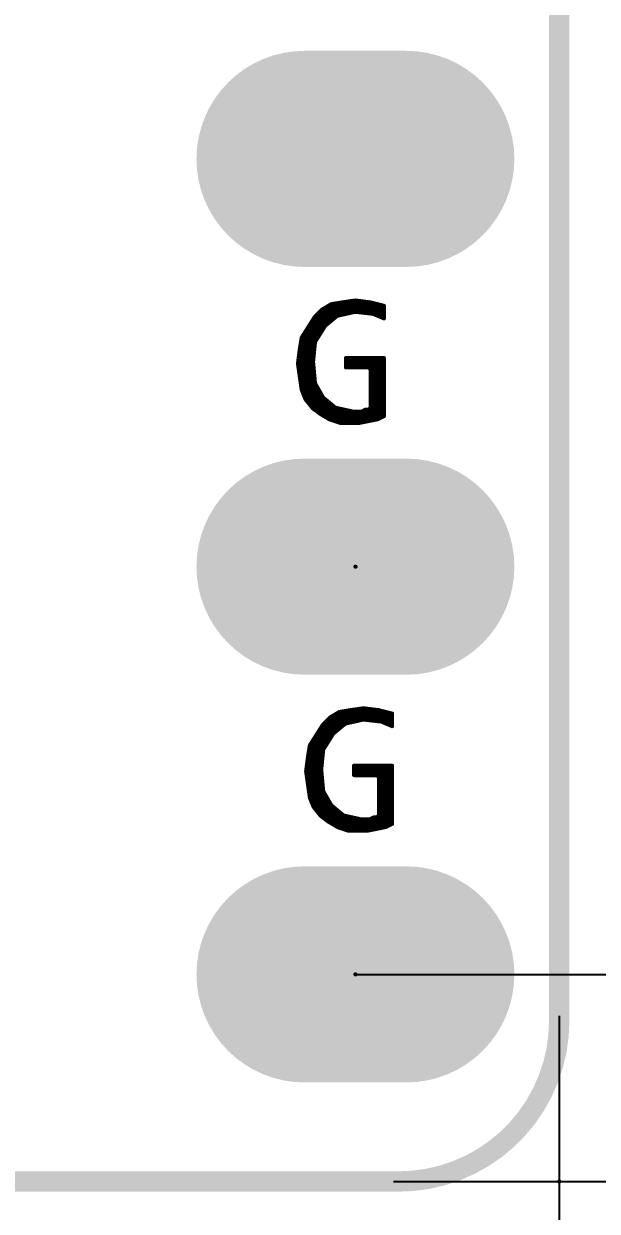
# Model space of a CAD drawing. Extents: x 138.1 to 180, y 20.3 to 82.2.
# Drawn here: x 167.78 to 171.35, y 25.1 to 32.5 of the extents above; entities that cross this region are included whole.
import ezdxf

# ---------------------------------------------------------------- set-up
doc = ezdxf.new("R2010")
doc.units = 0
doc.header["$MEASUREMENT"] = 0
doc.layers.get('0').update_dxf_attribs({"linetype": 'CONTINUOUS'})
doc.layers.get('Defpoints').update_dxf_attribs({"linetype": 'CONTINUOUS'})
doc.layers.add('SILKTOP_PHO', color=251, linetype='CONTINUOUS')
doc.styles.get("Standard").update_dxf_attribs({"font": 'arial.ttf'})
doc.dimstyles.get("Standard").update_dxf_attribs({"dimtxt": 1.5, "dimasz": 1.5, "dimexe": 0.18, "dimexo": 0, "dimgap": 0.5, "dimtad": 0, "dimtih": 1, "dimtoh": 1, "dimzin": 0, "dimdsep": 46, "dimtxsty": 'Standard', "dimcen": 0.09, "dimadec": 0, "dimazin": 0, "dimtfac": 1, "dimtofl": 0, "dimtmove": 2, "dimatfit": 3, "dimfxl": 1, "dimtolj": 1, "dimtzin": 0, "dimarcsym": 0})

# ---------------------------------------------------------------- blocks, each defined once
blk = doc.blocks.new('ROUND_1')
at = {"const_width": 0.0127}
blk.add_lwpolyline([(-0.00635, 0, 1), (0.00635, 0, 1)], format="xyb", close=True, dxfattribs=at)
blk = doc.blocks.new('ROUND_32')
at = {"const_width": 0.0635}
blk.add_lwpolyline([(-0.03175, 0, 1), (0.03175, 0, 1)], format="xyb", close=True, dxfattribs=at)
blk = doc.blocks.new('OBLONG_242')
at = {"const_width": 1.3462}
blk.add_lwpolyline([(0.3175, 0), (-0.3175, 0)], dxfattribs=at)
at = {"const_width": 0.6731}
for points in [[(-0.65405, 0, 1), (0.01905, 0, 1)], [(-0.01905, 0, 1), (0.65405, 0, 1)]]:
    blk.add_lwpolyline(points, format="xyb", close=True, dxfattribs=at)
blk = doc.blocks.new('*D109')
at = {"color": 0, "linetype": 'Continuous', "lineweight": -2}
for p, q in [((145.7163, 26.315), (145.7163, 21.1165)), ((171.1163, 26.315), (171.1163, 21.1165)), ((147.2163, 21.2965), (155.3752, 21.2965)), ((169.6163, 21.2965), (161.4574, 21.2965))]:
    blk.add_line(p, q, dxfattribs=at)
at = {"color": 0, "linetype": 'Continuous'}
for points in [[(147.2163, 21.5465), (147.2163, 21.0465), (145.7163, 21.2965)], [(169.6163, 21.5465), (169.6163, 21.0465), (171.1163, 21.2965)]]:
    blk.add_solid(points, dxfattribs=at)
at = {"layer": 'Defpoints', "color": 0, "linetype": 'Continuous'}
for p in [(145.7163, 26.315), (171.1163, 26.315), (171.1163, 21.2965)]:
    blk.add_point(p, dxfattribs=at)
at = {"color": 0, "linetype": 'Continuous', "insert": (158.4163, 21.2965), "char_height": 1.5, "attachment_point": 5}
blk.add_mtext('\\A1;25.40', dxfattribs=at)
blk = doc.blocks.new('*D115')
at = {"color": 0, "linetype": 'Continuous', "lineweight": -2}
for p, q in [((174.496, 28.0733), (174.496, 29.5733)), ((169.8463, 26.5733), (174.676, 26.5733)), ((170.0846, 25.2833), (174.676, 25.2833)), ((174.496, 23.7833), (174.496, 22.2833))]:
    blk.add_line(p, q, dxfattribs=at)
at = {"color": 0, "linetype": 'Continuous'}
for points in [[(174.246, 28.0733), (174.746, 28.0733), (174.496, 26.5733)], [(174.246, 23.7833), (174.746, 23.7833), (174.496, 25.2833)]]:
    blk.add_solid(points, dxfattribs=at)
at = {"layer": 'Defpoints', "color": 0, "linetype": 'Continuous'}
for p in [(169.8463, 26.5733), (170.0846, 25.2833), (174.496, 25.2833)]:
    blk.add_point(p, dxfattribs=at)
at = {"color": 0, "linetype": 'Continuous', "insert": (177.9894, 25.9283), "char_height": 1.5, "attachment_point": 5}
blk.add_mtext('\\A1;1.29', dxfattribs=at)

msp = doc.modelspace()

# ---------------------------------------------------------------- linework, layer by layer
for points, const_width in [([(171.1163, 26.2833), (171.1163, 63.1961)], 0.127), ([(169.8463, 29.1133), (169.8471, 29.1133)], 0.0254), ([(169.8463, 26.5733), (169.8471, 26.5733)], 0.0254), ([(169.8463, 26.5733), (169.8471, 26.5733)], 0.0254), ([(146.7163, 25.2833), (170.1163, 25.2833)], 0.127), ([(171.1163, 25.2833), (171.1171, 25.2833)], 0.0254)]:
    msp.add_lwpolyline(points, dxfattribs=dict(const_width=const_width))
at = {"const_width": 0.127}
msp.add_lwpolyline([(170.1163, 25.2833, 0.414214), (171.1163, 26.2833)], format="xyb", dxfattribs=at)
at = {"layer": 'SILKTOP_PHO'}
for points, const_width in [([(171.1163, 26.2833), (171.1163, 63.1961)], 0.127), ([(169.846, 30.771), (169.7643, 30.7593)], 0.0254), ([(169.7701, 30.6843), (169.7701, 30.76)], 0.0254), ([(169.7955, 30.6902), (169.7955, 30.7638)], 0.0254), ([(169.8209, 30.6958), (169.8209, 30.7674)], 0.0254), ([(169.939, 30.7593), (169.846, 30.771)], 0.0254), ([(169.8463, 30.7008), (169.8463, 30.771)], 0.0254), ([(169.8717, 30.6981), (169.8717, 30.7677)], 0.0254), ([(169.8971, 30.6953), (169.8971, 30.7646)], 0.0254), ([(169.9225, 30.6925), (169.9225, 30.7613)], 0.0254), ([(169.6388, 30.7141), (169.5931, 30.6683)], 0.0254), ([(169.6177, 30.5502), (169.6177, 30.693)], 0.0254), ([(169.6952, 30.7478), (169.6388, 30.7141)], 0.0254), ([(169.6431, 30.5909), (169.6431, 30.7166)], 0.0254), ([(169.6685, 30.6226), (169.6685, 30.7318)], 0.0254), ([(169.6939, 30.644), (169.6939, 30.7471)], 0.0254), ([(169.7643, 30.7593), (169.6952, 30.7478)], 0.0254), ([(169.7193, 30.665), (169.7193, 30.7519)], 0.0254), ([(169.7356, 30.6767), (169.843, 30.7006)], 0.0254), ([(169.7447, 30.6788), (169.7447, 30.756)], 0.0254), ([(169.843, 30.7006), (169.8473, 30.7008)], 0.0254), ([(169.8473, 30.7008), (169.9548, 30.6889)], 0.0254), ([(170.0241, 30.7379), (169.939, 30.7593)], 0.0254), ([(169.9479, 30.6897), (169.9479, 30.7572)], 0.0254), ([(169.9548, 30.6889), (169.9583, 30.6879)], 0.0254), ([(169.9583, 30.6879), (170.0241, 30.6597)], 0.0254), ([(169.9733, 30.6815), (169.9733, 30.7509)], 0.0254), ([(169.9987, 30.6706), (169.9987, 30.7445)], 0.0254), ([(170.0241, 30.6597), (170.0241, 30.7382)], 0.0254), ([(170.0241, 30.6597), (170.0241, 30.7379)], 0.0254), ([(169.5931, 30.6683), (169.5118, 30.5403)], 0.0254), ([(169.5669, 30.1169), (169.5669, 30.6272)], 0.0254), ([(169.5923, 30.4893), (169.5923, 30.6671)], 0.0254), ([(169.6561, 30.6114), (169.6586, 30.6145)], 0.0254), ([(169.6586, 30.6145), (169.7302, 30.6742)], 0.0254), ([(169.7302, 30.6742), (169.7356, 30.6767)], 0.0254), ([(169.5118, 30.5403), (169.5004, 30.4715)], 0.0254), ([(169.5161, 30.2035), (169.5161, 30.5472)], 0.0254), ([(169.5415, 30.1487), (169.5415, 30.5871)], 0.0254), ([(169.5964, 30.5159), (169.6561, 30.6114)], 0.0254), ([(169.5004, 30.4715), (169.4884, 30.378)], 0.0254), ([(169.5824, 30.391), (169.5943, 30.5103)], 0.0254), ([(169.5943, 30.5103), (169.5964, 30.5159)], 0.0254), ([(169.4907, 30.3628), (169.4907, 30.3953)], 0.0254), ([(169.5824, 30.3897), (169.5824, 30.391)], 0.0254), ([(169.5824, 30.3887), (169.5824, 30.3897)], 0.0254), ([(170.0241, 30.4128), (169.7869, 30.4128)], 0.0254), ([(169.7869, 30.4128), (169.7869, 30.3546)], 0.0254), ([(169.7955, 30.3546), (169.7955, 30.4128)], 0.0254), ([(169.8209, 30.3546), (169.8209, 30.4128)], 0.0254), ([(169.8463, 30.3546), (169.8463, 30.4128)], 0.0254), ([(169.8717, 30.3546), (169.8717, 30.4128)], 0.0254), ([(169.8971, 30.3546), (169.8971, 30.4128)], 0.0254), ([(169.9225, 30.3546), (169.9225, 30.4128)], 0.0254), ([(169.9479, 30.0244), (169.9479, 30.4128)], 0.0254), ([(169.9733, 30.0295), (169.9733, 30.4128)], 0.0254), ([(169.9987, 30.0387), (169.9987, 30.4128)], 0.0254), ([(170.0241, 30.0514), (170.0241, 30.4128)], 0.0254), ([(170.0241, 30.0514), (170.0241, 30.4128)], 0.0254), ([(169.4884, 30.378), (169.512, 30.2139)], 0.0254), ([(169.5943, 30.2574), (169.5824, 30.3887)], 0.0254), ([(169.7869, 30.3546), (169.9294, 30.3546)], 0.0254), ([(169.9294, 30.3546), (169.9421, 30.3419)], 0.0254), ([(169.9421, 30.3419), (169.9421, 30.1032)], 0.0254), ([(169.5923, 30.0912), (169.5923, 30.2805)], 0.0254), ([(169.5961, 30.252), (169.5943, 30.2574)], 0.0254), ([(169.6439, 30.1685), (169.5961, 30.252)], 0.0254), ([(169.512, 30.2139), (169.5346, 30.1575)], 0.0254), ([(169.6177, 30.0722), (169.6177, 30.2142)], 0.0254), ([(169.6431, 30.0557), (169.6431, 30.1697)], 0.0254), ([(169.6467, 30.1652), (169.6439, 30.1685)], 0.0254), ([(169.5346, 30.1575), (169.5801, 30.1004)], 0.0254), ([(169.5801, 30.1004), (169.6261, 30.0661)], 0.0254), ([(169.7183, 30.1055), (169.6467, 30.1652)], 0.0254), ([(169.6685, 30.0404), (169.6685, 30.1469)], 0.0254), ([(169.6939, 30.028), (169.6939, 30.1258)], 0.0254), ([(169.7236, 30.1027), (169.7183, 30.1055)], 0.0254), ([(169.7193, 30.0194), (169.7193, 30.1047)], 0.0254), ([(169.8311, 30.0788), (169.7236, 30.1027)], 0.0254), ([(169.7447, 30.011), (169.7447, 30.0981)], 0.0254), ([(169.9421, 30.1032), (169.9294, 30.0905)], 0.0254), ([(169.6261, 30.0661), (169.684, 30.0313)], 0.0254), ([(169.684, 30.0313), (169.7523, 30.0084)], 0.0254), ([(169.7701, 30.0084), (169.7701, 30.0925)], 0.0254), ([(169.7955, 30.0084), (169.7955, 30.0867)], 0.0254), ([(169.8209, 30.0084), (169.8209, 30.0811)], 0.0254), ([(169.8339, 30.0785), (169.8311, 30.0788)], 0.0254), ([(169.8816, 30.0785), (169.8339, 30.0785)], 0.0254), ([(169.8463, 30.0084), (169.8463, 30.0785)], 0.0254), ([(169.8684, 30.0084), (169.985, 30.0318)], 0.0254), ([(169.8717, 30.0092), (169.8717, 30.0785)], 0.0254), ([(169.8875, 30.0798), (169.8816, 30.0785)], 0.0254), ([(169.9085, 30.0905), (169.8875, 30.0798)], 0.0254), ([(169.8971, 30.0143), (169.8971, 30.0849)], 0.0254), ([(169.9294, 30.0905), (169.9085, 30.0905)], 0.0254), ([(169.9225, 30.0194), (169.9225, 30.0905)], 0.0254), ([(169.985, 30.0318), (170.0241, 30.0514)], 0.0254), ([(169.7523, 30.0084), (169.8684, 30.0084)], 0.0254), ([(169.8463, 29.1133), (169.8471, 29.1133)], 0.0254), ([(169.6896, 28.1741), (169.6439, 28.1283)], 0.0254), ([(169.746, 28.2078), (169.6896, 28.1741)], 0.0254), ([(169.6939, 28.0509), (169.6939, 28.1766)], 0.0254), ([(169.7193, 28.0826), (169.7193, 28.1918)], 0.0254), ([(169.7447, 28.104), (169.7447, 28.2071)], 0.0254), ([(169.8151, 28.2193), (169.746, 28.2078)], 0.0254), ([(169.7701, 28.125), (169.7701, 28.2119)], 0.0254), ([(169.7955, 28.1388), (169.7955, 28.216)], 0.0254), ([(169.8968, 28.231), (169.8151, 28.2193)], 0.0254), ([(169.8209, 28.1443), (169.8209, 28.22)], 0.0254), ([(169.8463, 28.1502), (169.8463, 28.2238)], 0.0254), ([(169.8717, 28.1558), (169.8717, 28.2274)], 0.0254), ([(169.9898, 28.2193), (169.8968, 28.231)], 0.0254), ([(169.8971, 28.1608), (169.8971, 28.231)], 0.0254), ([(169.9225, 28.1581), (169.9225, 28.2277)], 0.0254), ([(169.9479, 28.1553), (169.9479, 28.2246)], 0.0254), ([(169.9733, 28.1525), (169.9733, 28.2213)], 0.0254), ([(170.0749, 28.1979), (169.9898, 28.2193)], 0.0254), ([(169.9987, 28.1497), (169.9987, 28.2172)], 0.0254), ([(170.0241, 28.1415), (170.0241, 28.2109)], 0.0254), ([(170.0495, 28.1306), (170.0495, 28.2045)], 0.0254), ([(170.0749, 28.1197), (170.0749, 28.1982)], 0.0254), ([(170.0749, 28.1197), (170.0749, 28.1979)], 0.0254), ([(169.6439, 28.1283), (169.5626, 28.0003)], 0.0254), ([(169.6431, 27.9493), (169.6431, 28.1271)], 0.0254), ([(169.6685, 28.0102), (169.6685, 28.153)], 0.0254), ([(169.7094, 28.0745), (169.781, 28.1342)], 0.0254), ([(169.781, 28.1342), (169.7864, 28.1367)], 0.0254), ([(169.7864, 28.1367), (169.8938, 28.1606)], 0.0254), ([(169.8938, 28.1606), (169.8981, 28.1608)], 0.0254), ([(169.8981, 28.1608), (170.0056, 28.1489)], 0.0254), ([(170.0056, 28.1489), (170.0091, 28.1479)], 0.0254), ([(170.0091, 28.1479), (170.0749, 28.1197)], 0.0254), ([(169.5923, 27.6087), (169.5923, 28.0471)], 0.0254), ([(169.6177, 27.5769), (169.6177, 28.0872)], 0.0254), ([(169.6472, 27.9759), (169.7069, 28.0714)], 0.0254), ([(169.7069, 28.0714), (169.7094, 28.0745)], 0.0254), ([(169.5626, 28.0003), (169.5512, 27.9315)], 0.0254), ([(169.5669, 27.6635), (169.5669, 28.0072)], 0.0254), ([(169.6332, 27.851), (169.6451, 27.9703)], 0.0254), ([(169.6451, 27.9703), (169.6472, 27.9759)], 0.0254), ([(169.5512, 27.9315), (169.5392, 27.838)], 0.0254), ([(169.5392, 27.838), (169.5628, 27.6739)], 0.0254), ([(169.5415, 27.8228), (169.5415, 27.8553)], 0.0254), ([(169.6332, 27.8497), (169.6332, 27.851)], 0.0254), ([(169.6332, 27.8487), (169.6332, 27.8497)], 0.0254), ([(169.6451, 27.7174), (169.6332, 27.8487)], 0.0254), ([(170.0749, 27.8728), (169.8377, 27.8728)], 0.0254), ([(169.8377, 27.8728), (169.8377, 27.8146)], 0.0254), ([(169.8377, 27.8146), (169.9802, 27.8146)], 0.0254), ([(169.8463, 27.8146), (169.8463, 27.8728)], 0.0254), ([(169.8717, 27.8146), (169.8717, 27.8728)], 0.0254), ([(169.8971, 27.8146), (169.8971, 27.8728)], 0.0254), ([(169.9225, 27.8146), (169.9225, 27.8728)], 0.0254), ([(169.9479, 27.8146), (169.9479, 27.8728)], 0.0254), ([(169.9733, 27.8146), (169.9733, 27.8728)], 0.0254), ([(169.9802, 27.8146), (169.9929, 27.8019)], 0.0254), ([(169.9929, 27.8019), (169.9929, 27.5632)], 0.0254), ([(169.9987, 27.4844), (169.9987, 27.8728)], 0.0254), ([(170.0241, 27.4895), (170.0241, 27.8728)], 0.0254), ([(170.0495, 27.4987), (170.0495, 27.8728)], 0.0254), ([(170.0749, 27.5114), (170.0749, 27.8728)], 0.0254), ([(170.0749, 27.5114), (170.0749, 27.8728)], 0.0254), ([(169.6431, 27.5512), (169.6431, 27.7405)], 0.0254), ([(169.5628, 27.6739), (169.5854, 27.6175)], 0.0254), ([(169.6469, 27.712), (169.6451, 27.7174)], 0.0254), ([(169.6947, 27.6285), (169.6469, 27.712)], 0.0254), ([(169.6685, 27.5322), (169.6685, 27.6742)], 0.0254), ([(169.5854, 27.6175), (169.6309, 27.5604)], 0.0254), ([(169.6939, 27.5157), (169.6939, 27.6297)], 0.0254), ([(169.6975, 27.6252), (169.6947, 27.6285)], 0.0254), ([(169.7691, 27.5655), (169.6975, 27.6252)], 0.0254), ([(169.7193, 27.5004), (169.7193, 27.6069)], 0.0254), ([(169.7447, 27.488), (169.7447, 27.5858)], 0.0254), ([(169.6309, 27.5604), (169.6769, 27.5261)], 0.0254), ([(169.6769, 27.5261), (169.7348, 27.4913)], 0.0254), ([(169.7744, 27.5627), (169.7691, 27.5655)], 0.0254), ([(169.7701, 27.4794), (169.7701, 27.5647)], 0.0254), ([(169.8819, 27.5388), (169.7744, 27.5627)], 0.0254), ([(169.7955, 27.471), (169.7955, 27.5581)], 0.0254), ([(169.8209, 27.4684), (169.8209, 27.5525)], 0.0254), ([(169.8463, 27.4684), (169.8463, 27.5467)], 0.0254), ([(169.8717, 27.4684), (169.8717, 27.5411)], 0.0254), ([(169.8847, 27.5385), (169.8819, 27.5388)], 0.0254), ([(169.9324, 27.5385), (169.8847, 27.5385)], 0.0254), ([(169.8971, 27.4684), (169.8971, 27.5385)], 0.0254), ([(169.9225, 27.4692), (169.9225, 27.5385)], 0.0254), ([(169.9383, 27.5398), (169.9324, 27.5385)], 0.0254), ([(169.9593, 27.5505), (169.9383, 27.5398)], 0.0254), ([(169.9479, 27.4743), (169.9479, 27.5449)], 0.0254), ([(169.9802, 27.5505), (169.9593, 27.5505)], 0.0254), ([(169.9733, 27.4794), (169.9733, 27.5505)], 0.0254), ([(169.9929, 27.5632), (169.9802, 27.5505)], 0.0254), ([(170.0358, 27.4918), (170.0749, 27.5114)], 0.0254), ([(169.7348, 27.4913), (169.8031, 27.4684)], 0.0254), ([(169.8031, 27.4684), (169.9192, 27.4684)], 0.0254), ([(169.9192, 27.4684), (170.0358, 27.4918)], 0.0254), ([(169.8463, 26.5733), (169.8471, 26.5733)], 0.0254), ([(169.8463, 26.5733), (169.8471, 26.5733)], 0.0254), ([(146.7163, 25.2833), (170.1163, 25.2833)], 0.127), ([(171.1163, 25.2833), (171.1171, 25.2833)], 0.0254)]:
    msp.add_lwpolyline(points, dxfattribs=dict(at, const_width=const_width))
at = {"layer": 'SILKTOP_PHO', "const_width": 0.127}
msp.add_lwpolyline([(170.1163, 25.2833, 0.414214), (171.1163, 26.2833)], format="xyb", dxfattribs=at)

# ---------------------------------------------------------------- block references
for name, p in [('OBLONG_242', (169.8463, 31.6533)), ('OBLONG_242', (169.8463, 29.1133)), ('ROUND_1', (169.8463, 29.1133)), ('ROUND_1', (169.8471, 29.1133)), ('OBLONG_242', (169.8463, 26.5733)), ('ROUND_1', (169.8463, 26.5733)), ('ROUND_1', (169.8463, 26.5733)), ('ROUND_1', (169.8471, 26.5733)), ('ROUND_1', (169.8471, 26.5733)), ('ROUND_32', (171.1163, 26.2833)), ('ROUND_32', (171.1163, 26.2833)), ('ROUND_32', (170.1163, 25.2833)), ('ROUND_32', (170.1163, 25.2833)), ('ROUND_1', (171.1163, 25.2833)), ('ROUND_1', (171.1171, 25.2833))]:
    msp.add_blockref(name, p)
at = {"layer": 'SILKTOP_PHO'}
for name, p in [('ROUND_1', (169.7701, 30.76)), ('ROUND_1', (169.7955, 30.7638)), ('ROUND_1', (169.8209, 30.7674)), ('ROUND_1', (169.846, 30.771)), ('ROUND_1', (169.8463, 30.771)), ('ROUND_1', (169.8717, 30.7677)), ('ROUND_1', (169.8971, 30.7646)), ('ROUND_1', (169.9225, 30.7613)), ('ROUND_1', (169.6177, 30.693)), ('ROUND_1', (169.6388, 30.7141)), ('ROUND_1', (169.6431, 30.7166)), ('ROUND_1', (169.6685, 30.7318)), ('ROUND_1', (169.6939, 30.7471)), ('ROUND_1', (169.6952, 30.7478)), ('ROUND_1', (169.7193, 30.7519)), ('ROUND_1', (169.7447, 30.756)), ('ROUND_1', (169.7643, 30.7593)), ('ROUND_1', (169.7955, 30.6902)), ('ROUND_1', (169.8209, 30.6958)), ('ROUND_1', (169.843, 30.7006)), ('ROUND_1', (169.8463, 30.7008)), ('ROUND_1', (169.8473, 30.7008)), ('ROUND_1', (169.8717, 30.6981)), ('ROUND_1', (169.8971, 30.6953)), ('ROUND_1', (169.9225, 30.6925)), ('ROUND_1', (169.939, 30.7593)), ('ROUND_1', (169.9479, 30.7572)), ('ROUND_1', (169.9479, 30.6897)), ('ROUND_1', (169.9548, 30.6889)), ('ROUND_1', (169.9583, 30.6879)), ('ROUND_1', (169.9733, 30.7509)), ('ROUND_1', (169.9987, 30.7445)), ('ROUND_1', (170.0241, 30.7382)), ('ROUND_1', (170.0241, 30.7379)), ('ROUND_1', (170.0241, 30.7379)), ('ROUND_1', (169.5669, 30.6272)), ('ROUND_1', (169.5923, 30.6671)), ('ROUND_1', (169.5931, 30.6683)), ('ROUND_1', (169.6586, 30.6145)), ('ROUND_1', (169.6685, 30.6226)), ('ROUND_1', (169.6939, 30.644)), ('ROUND_1', (169.7193, 30.665)), ('ROUND_1', (169.7302, 30.6742)), ('ROUND_1', (169.7356, 30.6767)), ('ROUND_1', (169.7447, 30.6788)), ('ROUND_1', (169.7701, 30.6843)), ('ROUND_1', (169.9733, 30.6815)), ('ROUND_1', (169.9987, 30.6706)), ('ROUND_1', (170.0241, 30.6597)), ('ROUND_1', (170.0241, 30.6597)), ('ROUND_1', (169.5118, 30.5403)), ('ROUND_1', (169.5161, 30.5472)), ('ROUND_1', (169.5415, 30.5871)), ('ROUND_1', (169.6177, 30.5502)), ('ROUND_1', (169.6431, 30.5909)), ('ROUND_1', (169.6561, 30.6114)), ('ROUND_1', (169.5004, 30.4715)), ('ROUND_1', (169.5923, 30.4893)), ('ROUND_1', (169.5943, 30.5103)), ('ROUND_1', (169.5964, 30.5159)), ('ROUND_1', (169.4907, 30.3953)), ('ROUND_1', (169.5824, 30.391)), ('ROUND_1', (169.5824, 30.3897)), ('ROUND_1', (169.7869, 30.4128)), ('ROUND_1', (169.7955, 30.4128)), ('ROUND_1', (169.8209, 30.4128)), ('ROUND_1', (169.8463, 30.4128)), ('ROUND_1', (169.8717, 30.4128)), ('ROUND_1', (169.8971, 30.4128)), ('ROUND_1', (169.9225, 30.4128)), ('ROUND_1', (169.9479, 30.4128)), ('ROUND_1', (169.9733, 30.4128)), ('ROUND_1', (169.9987, 30.4128)), ('ROUND_1', (170.0241, 30.4128)), ('ROUND_1', (170.0241, 30.4128)), ('ROUND_1', (169.4884, 30.378)), ('ROUND_1', (169.4907, 30.3628)), ('ROUND_1', (169.5824, 30.3887)), ('ROUND_1', (169.7869, 30.3546)), ('ROUND_1', (169.7955, 30.3546)), ('ROUND_1', (169.8209, 30.3546)), ('ROUND_1', (169.8463, 30.3546)), ('ROUND_1', (169.8717, 30.3546)), ('ROUND_1', (169.8971, 30.3546)), ('ROUND_1', (169.9225, 30.3546)), ('ROUND_1', (169.9294, 30.3546)), ('ROUND_1', (169.9421, 30.3419)), ('ROUND_1', (169.5923, 30.2805)), ('ROUND_1', (169.5943, 30.2574)), ('ROUND_1', (169.5961, 30.252)), ('ROUND_1', (169.512, 30.2139)), ('ROUND_1', (169.5161, 30.2035)), ('ROUND_1', (169.6177, 30.2142)), ('ROUND_1', (169.6431, 30.1697)), ('ROUND_1', (169.6439, 30.1685)), ('ROUND_1', (169.5346, 30.1575)), ('ROUND_1', (169.5415, 30.1487)), ('ROUND_1', (169.5669, 30.1169)), ('ROUND_1', (169.5801, 30.1004)), ('ROUND_1', (169.6467, 30.1652)), ('ROUND_1', (169.6685, 30.1469)), ('ROUND_1', (169.6939, 30.1258)), ('ROUND_1', (169.7183, 30.1055)), ('ROUND_1', (169.7193, 30.1047)), ('ROUND_1', (169.7236, 30.1027)), ('ROUND_1', (169.7447, 30.0981)), ('ROUND_1', (169.9421, 30.1032)), ('ROUND_1', (169.5923, 30.0912)), ('ROUND_1', (169.6177, 30.0722)), ('ROUND_1', (169.6261, 30.0661)), ('ROUND_1', (169.6431, 30.0557)), ('ROUND_1', (169.6685, 30.0404)), ('ROUND_1', (169.684, 30.0313)), ('ROUND_1', (169.6939, 30.028)), ('ROUND_1', (169.7701, 30.0925)), ('ROUND_1', (169.7955, 30.0867)), ('ROUND_1', (169.8209, 30.0811)), ('ROUND_1', (169.8311, 30.0788)), ('ROUND_1', (169.8339, 30.0785)), ('ROUND_1', (169.8463, 30.0785)), ('ROUND_1', (169.8717, 30.0785)), ('ROUND_1', (169.8816, 30.0785)), ('ROUND_1', (169.8875, 30.0798)), ('ROUND_1', (169.8971, 30.0849)), ('ROUND_1', (169.9085, 30.0905)), ('ROUND_1', (169.9225, 30.0905)), ('ROUND_1', (169.9294, 30.0905)), ('ROUND_1', (169.9479, 30.0244)), ('ROUND_1', (169.9733, 30.0295)), ('ROUND_1', (169.985, 30.0318)), ('ROUND_1', (169.9987, 30.0387)), ('ROUND_1', (170.0241, 30.0514)), ('ROUND_1', (170.0241, 30.0514)), ('ROUND_1', (169.7193, 30.0194)), ('ROUND_1', (169.7447, 30.011)), ('ROUND_1', (169.7523, 30.0084)), ('ROUND_1', (169.7701, 30.0084)), ('ROUND_1', (169.7955, 30.0084)), ('ROUND_1', (169.8209, 30.0084)), ('ROUND_1', (169.8463, 30.0084)), ('ROUND_1', (169.8684, 30.0084)), ('ROUND_1', (169.8717, 30.0092)), ('ROUND_1', (169.8971, 30.0143)), ('ROUND_1', (169.9225, 30.0194)), ('ROUND_1', (169.8463, 29.1133)), ('ROUND_1', (169.8471, 29.1133)), ('ROUND_1', (169.6896, 28.1741)), ('ROUND_1', (169.6939, 28.1766)), ('ROUND_1', (169.7193, 28.1918)), ('ROUND_1', (169.7447, 28.2071)), ('ROUND_1', (169.746, 28.2078)), ('ROUND_1', (169.7701, 28.2119)), ('ROUND_1', (169.7955, 28.216)), ('ROUND_1', (169.8151, 28.2193)), ('ROUND_1', (169.8209, 28.22)), ('ROUND_1', (169.8463, 28.2238)), ('ROUND_1', (169.8717, 28.2274)), ('ROUND_1', (169.8968, 28.231)), ('ROUND_1', (169.8971, 28.231)), ('ROUND_1', (169.9225, 28.2277)), ('ROUND_1', (169.9479, 28.2246)), ('ROUND_1', (169.9733, 28.2213)), ('ROUND_1', (169.9898, 28.2193)), ('ROUND_1', (169.9987, 28.2172)), ('ROUND_1', (170.0241, 28.2109)), ('ROUND_1', (170.0495, 28.2045)), ('ROUND_1', (170.0749, 28.1982)), ('ROUND_1', (170.0749, 28.1979)), ('ROUND_1', (170.0749, 28.1979)), ('ROUND_1', (169.6431, 28.1271)), ('ROUND_1', (169.6439, 28.1283)), ('ROUND_1', (169.6685, 28.153)), ('ROUND_1', (169.7447, 28.104)), ('ROUND_1', (169.7701, 28.125)), ('ROUND_1', (169.781, 28.1342)), ('ROUND_1', (169.7864, 28.1367)), ('ROUND_1', (169.7955, 28.1388)), ('ROUND_1', (169.8209, 28.1443)), ('ROUND_1', (169.8463, 28.1502)), ('ROUND_1', (169.8717, 28.1558)), ('ROUND_1', (169.8938, 28.1606)), ('ROUND_1', (169.8971, 28.1608)), ('ROUND_1', (169.8981, 28.1608)), ('ROUND_1', (169.9225, 28.1581)), ('ROUND_1', (169.9479, 28.1553)), ('ROUND_1', (169.9733, 28.1525)), ('ROUND_1', (169.9987, 28.1497)), ('ROUND_1', (170.0056, 28.1489)), ('ROUND_1', (170.0091, 28.1479)), ('ROUND_1', (170.0241, 28.1415)), ('ROUND_1', (170.0495, 28.1306)), ('ROUND_1', (170.0749, 28.1197)), ('ROUND_1', (170.0749, 28.1197)), ('ROUND_1', (169.5923, 28.0471)), ('ROUND_1', (169.6177, 28.0872)), ('ROUND_1', (169.6939, 28.0509)), ('ROUND_1', (169.7069, 28.0714)), ('ROUND_1', (169.7094, 28.0745)), ('ROUND_1', (169.7193, 28.0826)), ('ROUND_1', (169.5626, 28.0003)), ('ROUND_1', (169.5669, 28.0072)), ('ROUND_1', (169.6431, 27.9493)), ('ROUND_1', (169.6451, 27.9703)), ('ROUND_1', (169.6472, 27.9759)), ('ROUND_1', (169.6685, 28.0102)), ('ROUND_1', (169.5512, 27.9315)), ('ROUND_1', (169.5392, 27.838)), ('ROUND_1', (169.5415, 27.8553)), ('ROUND_1', (169.5415, 27.8228)), ('ROUND_1', (169.6332, 27.851)), ('ROUND_1', (169.6332, 27.8497)), ('ROUND_1', (169.6332, 27.8487)), ('ROUND_1', (169.8377, 27.8728)), ('ROUND_1', (169.8377, 27.8146)), ('ROUND_1', (169.8463, 27.8728)), ('ROUND_1', (169.8463, 27.8146)), ('ROUND_1', (169.8717, 27.8728)), ('ROUND_1', (169.8717, 27.8146)), ('ROUND_1', (169.8971, 27.8728)), ('ROUND_1', (169.8971, 27.8146)), ('ROUND_1', (169.9225, 27.8728)), ('ROUND_1', (169.9225, 27.8146)), ('ROUND_1', (169.9479, 27.8728)), ('ROUND_1', (169.9479, 27.8146)), ('ROUND_1', (169.9733, 27.8728)), ('ROUND_1', (169.9733, 27.8146)), ('ROUND_1', (169.9802, 27.8146)), ('ROUND_1', (169.9929, 27.8019)), ('ROUND_1', (169.9987, 27.8728)), ('ROUND_1', (170.0241, 27.8728)), ('ROUND_1', (170.0495, 27.8728)), ('ROUND_1', (170.0749, 27.8728)), ('ROUND_1', (170.0749, 27.8728)), ('ROUND_1', (169.6431, 27.7405)), ('ROUND_1', (169.5628, 27.6739)), ('ROUND_1', (169.5669, 27.6635)), ('ROUND_1', (169.6451, 27.7174)), ('ROUND_1', (169.6469, 27.712)), ('ROUND_1', (169.6685, 27.6742)), ('ROUND_1', (169.5854, 27.6175)), ('ROUND_1', (169.5923, 27.6087)), ('ROUND_1', (169.6939, 27.6297)), ('ROUND_1', (169.6947, 27.6285)), ('ROUND_1', (169.6975, 27.6252)), ('ROUND_1', (169.7193, 27.6069)), ('ROUND_1', (169.7447, 27.5858)), ('ROUND_1', (169.6177, 27.5769)), ('ROUND_1', (169.6309, 27.5604)), ('ROUND_1', (169.6431, 27.5512)), ('ROUND_1', (169.6685, 27.5322)), ('ROUND_1', (169.6769, 27.5261)), ('ROUND_1', (169.6939, 27.5157)), ('ROUND_1', (169.7691, 27.5655)), ('ROUND_1', (169.7701, 27.5647)), ('ROUND_1', (169.7744, 27.5627)), ('ROUND_1', (169.7955, 27.5581)), ('ROUND_1', (169.8209, 27.5525)), ('ROUND_1', (169.8463, 27.5467)), ('ROUND_1', (169.8717, 27.5411)), ('ROUND_1', (169.8819, 27.5388)), ('ROUND_1', (169.8847, 27.5385)), ('ROUND_1', (169.8971, 27.5385)), ('ROUND_1', (169.9225, 27.5385)), ('ROUND_1', (169.9324, 27.5385)), ('ROUND_1', (169.9383, 27.5398)), ('ROUND_1', (169.9479, 27.5449)), ('ROUND_1', (169.9593, 27.5505)), ('ROUND_1', (169.9733, 27.5505)), ('ROUND_1', (169.9802, 27.5505)), ('ROUND_1', (169.9929, 27.5632)), ('ROUND_1', (170.0749, 27.5114)), ('ROUND_1', (170.0749, 27.5114)), ('ROUND_1', (169.7193, 27.5004)), ('ROUND_1', (169.7348, 27.4913)), ('ROUND_1', (169.7447, 27.488)), ('ROUND_1', (169.7701, 27.4794)), ('ROUND_1', (169.7955, 27.471)), ('ROUND_1', (169.8031, 27.4684)), ('ROUND_1', (169.8209, 27.4684)), ('ROUND_1', (169.8463, 27.4684)), ('ROUND_1', (169.8717, 27.4684)), ('ROUND_1', (169.8971, 27.4684)), ('ROUND_1', (169.9192, 27.4684)), ('ROUND_1', (169.9225, 27.4692)), ('ROUND_1', (169.9479, 27.4743)), ('ROUND_1', (169.9733, 27.4794)), ('ROUND_1', (169.9987, 27.4844)), ('ROUND_1', (170.0241, 27.4895)), ('ROUND_1', (170.0358, 27.4918)), ('ROUND_1', (170.0495, 27.4987)), ('ROUND_1', (169.8463, 26.5733)), ('ROUND_1', (169.8463, 26.5733)), ('ROUND_1', (169.8471, 26.5733)), ('ROUND_1', (169.8471, 26.5733)), ('ROUND_32', (171.1163, 26.2833)), ('ROUND_32', (171.1163, 26.2833)), ('ROUND_32', (170.1163, 25.2833)), ('ROUND_32', (170.1163, 25.2833)), ('ROUND_1', (171.1163, 25.2833)), ('ROUND_1', (171.1171, 25.2833))]:
    msp.add_blockref(name, p, dxfattribs=at)

# ---------------------------------------------------------------- dimensions: what is measured, and where the dimension line sits
at = {"linetype": 'Continuous'}
dim = msp.add_linear_dim(base=(174.496, 25.2833), p1=(169.8463, 26.5733), p2=(170.0846, 25.2833), angle=90, dimstyle='Standard', dxfattribs=at)
dim.commit()
dim.dimension.update_dxf_attribs({"geometry": '*D115', "text_midpoint": (177.9894, 25.9283)})
dim = msp.add_linear_dim(base=(171.1163, 21.2965), p1=(145.7163, 26.315), p2=(171.1163, 26.315), dimstyle='Standard', dxfattribs=at)
dim.commit()
dim.dimension.update_dxf_attribs({"geometry": '*D109', "text_midpoint": (158.4163, 21.2965)})

doc.saveas('drawing.dxf')
